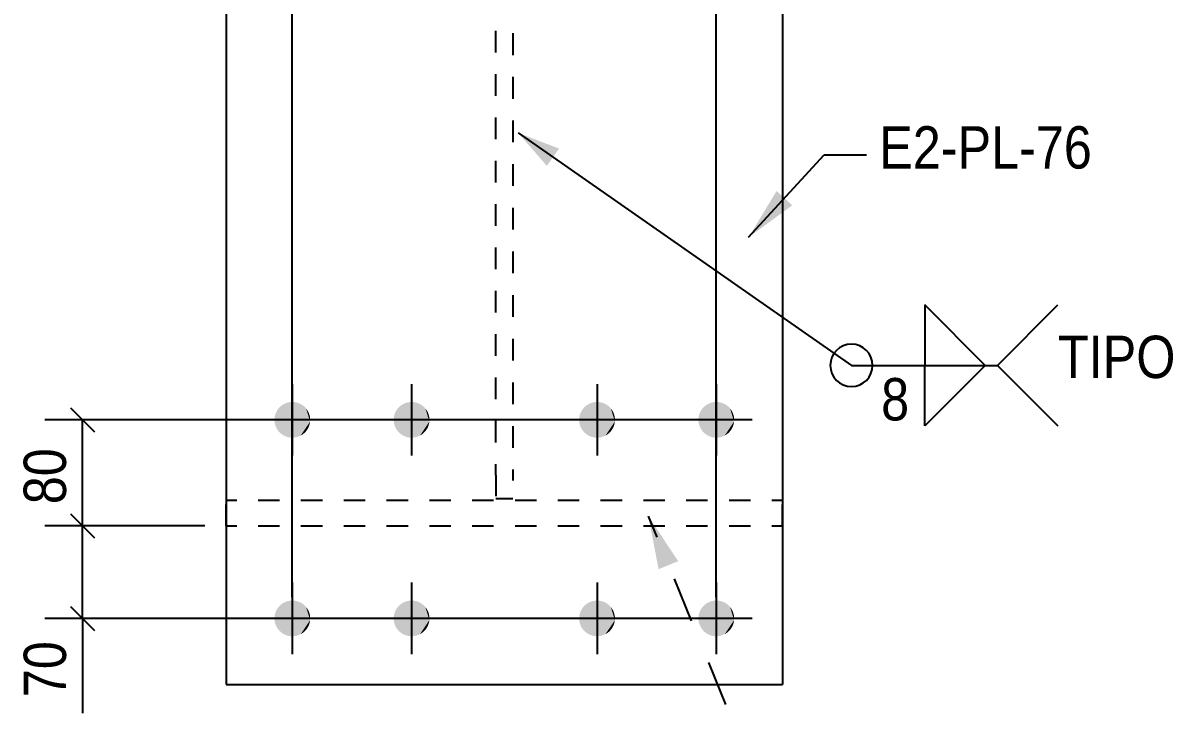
# Model space of a CAD drawing. Header units: millimetres. Extents: x 67 to 383, y 106 to 148.
# Drawn here: x 260.87 to 269.59, y 115.84 to 121.08 of the extents above; entities that cross this region are included whole.
import ezdxf

# ---------------------------------------------------------------- set-up
doc = ezdxf.new("R2010")
doc.units = ezdxf.units.MM
doc.linetypes.add('XKITLINE00', pattern=[0])
doc.styles.add('ARIAL', font='ARIAL.TTF')

msp = doc.modelspace()

# ---------------------------------------------------------------- linework, layer by layer
at = {"linetype": 'XKITLINE00'}
for p, q in [((262.9112, 116.7205), (262.9112, 126.3072)), ((266.1288, 116.7205), (266.1288, 126.3072)), ((264.4562, 120.8587), (264.4562, 121.0233)), ((264.584, 121.0042), (264.584, 120.8385)), ((264.4562, 120.5294), (264.4562, 120.694)), ((264.584, 120.6727), (264.584, 120.507)), ((264.4562, 120.2001), (264.4562, 120.3647)), ((264.584, 120.3412), (264.584, 120.1755)), ((264.4562, 119.8708), (264.4562, 120.0354)), ((264.584, 120.0097), (264.584, 119.844)), ((266.3742, 119.4544), (266.9466, 120.0807)), ((266.9466, 120.0807), (267.2684, 120.0807)), ((264.4562, 119.5415), (264.4562, 119.7061)), ((264.584, 119.6782), (264.584, 119.5125)), ((264.4562, 119.2121), (264.4562, 119.3768)), ((264.584, 119.3468), (264.584, 119.181)), ((264.4562, 118.8828), (264.4562, 119.0475)), ((264.584, 119.0153), (264.584, 118.8495)), ((264.4562, 118.5535), (264.4562, 118.7182)), ((264.584, 118.6838), (264.584, 118.518)), ((264.4562, 118.2242), (264.4562, 118.3889)), ((264.584, 118.3523), (264.584, 118.1865)), ((261.2274, 118.1589), (261.4095, 117.9769)), ((265.968, 118.0679), (261.0329, 118.0679)), ((261.3185, 117.2634), (261.3185, 118.0679)), ((264.4562, 117.8949), (264.4562, 118.0596)), ((264.584, 118.0208), (264.584, 117.855)), ((264.4562, 117.6479), (264.4562, 117.7303)), ((264.584, 117.6893), (264.584, 117.6064)), ((264.4562, 117.6479), (264.4562, 117.487)), ((262.4896, 117.455), (262.4084, 117.455)), ((262.4084, 117.2634), (262.4084, 117.4243)), ((262.8145, 117.455), (262.6521, 117.455)), ((263.1393, 117.455), (262.9769, 117.455)), ((263.4642, 117.455), (263.3018, 117.455)), ((263.7891, 117.455), (263.6266, 117.455)), ((264.1139, 117.455), (263.9515, 117.455)), ((264.4388, 117.455), (264.2764, 117.455)), ((264.4562, 117.471), (264.584, 117.471)), ((264.7637, 117.455), (264.6012, 117.455)), ((265.0885, 117.455), (264.9261, 117.455)), ((265.4134, 117.455), (265.2509, 117.455)), ((265.7382, 117.455), (265.5758, 117.455)), ((266.0631, 117.455), (265.9007, 117.455)), ((266.388, 117.455), (266.2255, 117.455)), ((266.6316, 117.455), (266.5504, 117.455)), ((266.6316, 117.2634), (266.6316, 117.4243)), ((261.2274, 117.3545), (261.4095, 117.1724)), ((261.2274, 117.3545), (261.4095, 117.1724)), ((265.613, 117.336), (265.6781, 117.1771)), ((262.2475, 117.2634), (261.0329, 117.2634)), ((262.2475, 117.2634), (261.0329, 117.2634)), ((261.3185, 116.5596), (261.3185, 117.2634)), ((262.4084, 117.2634), (262.4896, 117.2634)), ((262.652, 117.2634), (262.8145, 117.2634)), ((262.9769, 117.2634), (263.1393, 117.2634)), ((263.3018, 117.2634), (263.4642, 117.2634)), ((263.6266, 117.2634), (263.7891, 117.2634)), ((263.9515, 117.2634), (264.1139, 117.2634)), ((264.2764, 117.2634), (264.4388, 117.2634)), ((264.6012, 117.2634), (264.7636, 117.2634)), ((264.9261, 117.2634), (265.0885, 117.2634)), ((265.2509, 117.2634), (265.4134, 117.2634)), ((265.5758, 117.2634), (265.7382, 117.2634)), ((265.9007, 117.2634), (266.0631, 117.2634)), ((266.2255, 117.2634), (266.388, 117.2634)), ((266.5504, 117.2634), (266.6316, 117.2634)), ((265.8084, 116.8592), (265.9387, 116.5413)), ((261.2274, 116.6506), (261.4095, 116.4686)), ((265.968, 116.5596), (261.0329, 116.5596)), ((261.3185, 116.5596), (261.3185, 115.8409)), ((261.3185, 116.5596), (261.3185, 115.8409)), ((266.069, 116.2234), (266.1993, 115.9055))]:
    msp.add_line(p, q, dxfattribs=at)
at = {"color": 2, "linetype": 'XKITLINE00'}
for p, q in [((262.4084, 125.3076), (262.4084, 116.0568)), ((266.6316, 125.3076), (266.6316, 116.0568)), ((262.4084, 116.0568), (266.6316, 116.0568))]:
    msp.add_line(p, q, dxfattribs=at)
at = {"color": 1, "linetype": 'XKITLINE00'}
for p, q in [((264.6254, 120.2465), (267.1546, 118.4815)), ((268.1701, 118.4815), (267.7104, 118.9412)), ((267.7104, 118.9412), (267.7104, 118.4815)), ((268.262, 118.4815), (268.7217, 118.9412)), ((267.1546, 118.4815), (268.262, 118.4815)), ((267.7104, 118.4815), (268.1701, 118.4815)), ((267.7104, 118.4815), (268.1701, 118.4815)), ((268.1701, 118.4815), (267.7104, 118.0219)), ((267.7104, 118.0219), (267.7104, 118.4815)), ((268.262, 118.4815), (268.7217, 118.0219))]:
    msp.add_line(p, q, dxfattribs=at)
at = {"color": 3, "linetype": 'XKITLINE00'}
for p, q in [((262.9112, 118.3394), (262.9112, 117.7964)), ((263.8161, 118.3394), (263.8161, 117.7964)), ((265.2239, 118.3394), (265.2239, 117.7964)), ((266.1288, 118.3394), (266.1288, 117.7964)), ((263.1827, 118.0679), (262.6397, 118.0679)), ((264.0876, 118.0679), (263.5447, 118.0679)), ((265.4954, 118.0679), (264.9524, 118.0679)), ((266.4003, 118.0679), (265.8574, 118.0679)), ((262.9112, 116.8311), (262.9112, 116.2881)), ((263.8161, 116.8311), (263.8161, 116.2881)), ((265.2239, 116.8311), (265.2239, 116.2881)), ((266.1288, 116.8311), (266.1288, 116.2881)), ((263.1827, 116.5596), (262.6397, 116.5596)), ((264.0876, 116.5596), (263.5447, 116.5596)), ((265.4954, 116.5596), (264.9524, 116.5596)), ((266.4003, 116.5596), (265.8574, 116.5596))]:
    msp.add_line(p, q, dxfattribs=at)
at = {"color": 1, "linetype": 'XKITLINE00'}
for start, end in [(90, 270), (270, 90)]:
    msp.add_arc((267.1546, 118.4815), 0.1609, start, end, dxfattribs=at)
for p in [(261.3185, 118.0679), (261.3185, 117.2634), (261.3185, 117.2634), (261.3185, 116.5596)]:
    msp.add_point(p)
at = {"color": 1, "linetype": 'Continuous'}
msp.add_solid([(264.6254, 120.2465), (264.9353, 120.1284), (264.6254, 120.2465), (264.8433, 119.9964)], dxfattribs=at)
at = {"linetype": 'Continuous'}
for points in [[(266.3742, 119.4544), (266.5862, 119.8055), (266.3742, 119.4544), (266.7049, 119.697)], [(265.613, 117.336), (265.8399, 116.9944), (265.613, 117.336), (265.6911, 116.9334)]]:
    msp.add_solid(points, dxfattribs=at)
at = {"color": 3, "linetype": 'Continuous'}
for points in [[(263.0463, 118.0546), (262.8251, 118.1728), (262.8152, 118.1639)], [(263.0463, 118.0546), (262.8358, 118.1807), (262.8251, 118.1728)], [(263.0463, 118.0546), (262.8472, 118.1876), (262.8358, 118.1807)], [(263.0463, 118.0546), (262.8592, 118.1933), (262.8472, 118.1876)], [(263.0463, 118.0546), (262.8718, 118.1978), (262.8592, 118.1933)], [(263.0463, 118.0546), (262.8847, 118.201), (262.8718, 118.1978)], [(263.0463, 118.0546), (262.8979, 118.203), (262.8847, 118.201)], [(263.0463, 118.0546), (262.9112, 118.2036), (262.8979, 118.203)], [(263.0463, 118.0546), (262.9245, 118.203), (262.9112, 118.2036)], [(263.0463, 118.0546), (262.9377, 118.201), (262.9245, 118.203)], [(263.0463, 118.0546), (262.9506, 118.1978), (262.9377, 118.201)], [(263.0463, 118.0546), (262.9631, 118.1933), (262.9506, 118.1978)], [(263.0463, 118.0546), (262.9752, 118.1876), (262.9631, 118.1933)], [(263.0463, 118.0546), (262.9866, 118.1807), (262.9752, 118.1876)], [(263.0463, 118.0546), (262.9973, 118.1728), (262.9866, 118.1807)], [(263.0463, 118.0546), (263.0072, 118.1639), (262.9973, 118.1728)], [(263.9512, 118.0546), (263.73, 118.1728), (263.7202, 118.1639)], [(263.9512, 118.0546), (263.7407, 118.1807), (263.73, 118.1728)], [(263.9512, 118.0546), (263.7522, 118.1876), (263.7407, 118.1807)], [(263.9512, 118.0546), (263.7642, 118.1933), (263.7522, 118.1876)], [(263.9512, 118.0546), (263.7767, 118.1978), (263.7642, 118.1933)], [(263.9512, 118.0546), (263.7897, 118.201), (263.7767, 118.1978)], [(263.9512, 118.0546), (263.8028, 118.203), (263.7897, 118.201)], [(263.9512, 118.0546), (263.8161, 118.2036), (263.8028, 118.203)], [(263.9512, 118.0546), (263.8294, 118.203), (263.8161, 118.2036)], [(263.9512, 118.0546), (263.8426, 118.201), (263.8294, 118.203)], [(263.9512, 118.0546), (263.8555, 118.1978), (263.8426, 118.201)], [(263.9512, 118.0546), (263.8681, 118.1933), (263.8555, 118.1978)], [(263.9512, 118.0546), (263.8801, 118.1876), (263.8681, 118.1933)], [(263.9512, 118.0546), (263.8916, 118.1807), (263.8801, 118.1876)], [(263.9512, 118.0546), (263.9023, 118.1728), (263.8916, 118.1807)], [(263.9512, 118.0546), (263.9121, 118.1639), (263.9023, 118.1728)], [(265.359, 118.0546), (265.1378, 118.1728), (265.1279, 118.1639)], [(265.359, 118.0546), (265.1485, 118.1807), (265.1378, 118.1728)], [(265.359, 118.0546), (265.1599, 118.1876), (265.1485, 118.1807)], [(265.359, 118.0546), (265.1719, 118.1933), (265.1599, 118.1876)], [(265.359, 118.0546), (265.1845, 118.1978), (265.1719, 118.1933)], [(265.359, 118.0546), (265.1974, 118.201), (265.1845, 118.1978)], [(265.359, 118.0546), (265.2106, 118.203), (265.1974, 118.201)], [(265.359, 118.0546), (265.2239, 118.2036), (265.2106, 118.203)], [(265.359, 118.0546), (265.2372, 118.203), (265.2239, 118.2036)], [(265.359, 118.0546), (265.2504, 118.201), (265.2372, 118.203)], [(265.359, 118.0546), (265.2633, 118.1978), (265.2504, 118.201)], [(265.359, 118.0546), (265.2758, 118.1933), (265.2633, 118.1978)], [(265.359, 118.0546), (265.2879, 118.1876), (265.2758, 118.1933)], [(265.359, 118.0546), (265.2993, 118.1807), (265.2879, 118.1876)], [(265.359, 118.0546), (265.31, 118.1728), (265.2993, 118.1807)], [(265.359, 118.0546), (265.3199, 118.1639), (265.31, 118.1728)], [(266.2639, 118.0546), (266.0427, 118.1728), (266.0329, 118.1639)], [(266.2639, 118.0546), (266.0534, 118.1807), (266.0427, 118.1728)], [(266.2639, 118.0546), (266.0649, 118.1876), (266.0534, 118.1807)], [(266.2639, 118.0546), (266.0769, 118.1933), (266.0649, 118.1876)], [(266.2639, 118.0546), (266.0894, 118.1978), (266.0769, 118.1933)], [(266.2639, 118.0546), (266.1024, 118.201), (266.0894, 118.1978)], [(266.2639, 118.0546), (266.1155, 118.203), (266.1024, 118.201)], [(266.2639, 118.0546), (266.1288, 118.2036), (266.1155, 118.203)], [(266.2639, 118.0546), (266.1422, 118.203), (266.1288, 118.2036)], [(266.2639, 118.0546), (266.1553, 118.201), (266.1422, 118.203)], [(266.2639, 118.0546), (266.1682, 118.1978), (266.1553, 118.201)], [(266.2639, 118.0546), (266.1808, 118.1933), (266.1682, 118.1978)], [(266.2639, 118.0546), (266.1928, 118.1876), (266.1808, 118.1933)], [(266.2639, 118.0546), (266.2043, 118.1807), (266.1928, 118.1876)], [(266.2639, 118.0546), (266.215, 118.1728), (266.2043, 118.1807)], [(266.2639, 118.0546), (266.2248, 118.1639), (266.215, 118.1728)], [(263.0463, 118.0546), (262.778, 118.0943), (262.7761, 118.0812)], [(263.0463, 118.0546), (262.7813, 118.1073), (262.778, 118.0943)], [(263.0463, 118.0546), (262.7858, 118.1198), (262.7813, 118.1073)], [(263.0463, 118.0546), (262.7915, 118.1319), (262.7858, 118.1198)], [(263.0463, 118.0546), (262.7983, 118.1433), (262.7915, 118.1319)], [(263.0463, 118.0546), (262.8062, 118.154), (262.7983, 118.1433)], [(263.0463, 118.0546), (262.8152, 118.1639), (262.8062, 118.154)], [(263.0463, 118.0546), (263.0161, 118.154), (263.0072, 118.1639)], [(263.0463, 118.0546), (263.024, 118.1433), (263.0161, 118.154)], [(263.0463, 118.0546), (263.0309, 118.1319), (263.024, 118.1433)], [(263.0463, 118.0546), (263.0366, 118.1198), (263.0309, 118.1319)], [(263.0463, 118.0546), (263.0411, 118.1073), (263.0366, 118.1198)], [(263.0463, 118.0546), (263.0443, 118.0943), (263.0411, 118.1073)], [(263.0463, 118.0546), (263.0463, 118.0812), (263.0443, 118.0943)], [(263.9512, 118.0546), (263.683, 118.0943), (263.681, 118.0812)], [(263.9512, 118.0546), (263.6862, 118.1073), (263.683, 118.0943)], [(263.9512, 118.0546), (263.6907, 118.1198), (263.6862, 118.1073)], [(263.9512, 118.0546), (263.6964, 118.1319), (263.6907, 118.1198)], [(263.9512, 118.0546), (263.7033, 118.1433), (263.6964, 118.1319)], [(263.9512, 118.0546), (263.7112, 118.154), (263.7033, 118.1433)], [(263.9512, 118.0546), (263.7202, 118.1639), (263.7112, 118.154)], [(263.9512, 118.0546), (263.9211, 118.154), (263.9121, 118.1639)], [(263.9512, 118.0546), (263.929, 118.1433), (263.9211, 118.154)], [(263.9512, 118.0546), (263.9359, 118.1319), (263.929, 118.1433)], [(263.9512, 118.0546), (263.9416, 118.1198), (263.9359, 118.1319)], [(263.9512, 118.0546), (263.946, 118.1073), (263.9416, 118.1198)], [(263.9512, 118.0546), (263.9493, 118.0943), (263.946, 118.1073)], [(263.9512, 118.0546), (263.9512, 118.0812), (263.9493, 118.0943)], [(265.359, 118.0546), (265.0907, 118.0943), (265.0888, 118.0812)], [(265.359, 118.0546), (265.094, 118.1073), (265.0907, 118.0943)], [(265.359, 118.0546), (265.0985, 118.1198), (265.094, 118.1073)], [(265.359, 118.0546), (265.1042, 118.1319), (265.0985, 118.1198)], [(265.359, 118.0546), (265.111, 118.1433), (265.1042, 118.1319)], [(265.359, 118.0546), (265.1189, 118.154), (265.111, 118.1433)], [(265.359, 118.0546), (265.1279, 118.1639), (265.1189, 118.154)], [(265.359, 118.0546), (265.3288, 118.154), (265.3199, 118.1639)], [(265.359, 118.0546), (265.3367, 118.1433), (265.3288, 118.154)], [(265.359, 118.0546), (265.3436, 118.1319), (265.3367, 118.1433)], [(265.359, 118.0546), (265.3493, 118.1198), (265.3436, 118.1319)], [(265.359, 118.0546), (265.3538, 118.1073), (265.3493, 118.1198)], [(265.359, 118.0546), (265.357, 118.0943), (265.3538, 118.1073)], [(265.359, 118.0546), (265.359, 118.0812), (265.357, 118.0943)], [(266.2639, 118.0546), (265.9957, 118.0943), (265.9938, 118.0812)], [(266.2639, 118.0546), (265.9989, 118.1073), (265.9957, 118.0943)], [(266.2639, 118.0546), (266.0034, 118.1198), (265.9989, 118.1073)], [(266.2639, 118.0546), (266.0091, 118.1319), (266.0034, 118.1198)], [(266.2639, 118.0546), (266.016, 118.1433), (266.0091, 118.1319)], [(266.2639, 118.0546), (266.0239, 118.154), (266.016, 118.1433)], [(266.2639, 118.0546), (266.0329, 118.1639), (266.0239, 118.154)], [(266.2639, 118.0546), (266.2338, 118.154), (266.2248, 118.1639)], [(266.2639, 118.0546), (266.2417, 118.1433), (266.2338, 118.154)], [(266.2639, 118.0546), (266.2486, 118.1319), (266.2417, 118.1433)], [(266.2639, 118.0546), (266.2543, 118.1198), (266.2486, 118.1319)], [(266.2639, 118.0546), (266.2587, 118.1073), (266.2543, 118.1198)], [(266.2639, 118.0546), (266.262, 118.0943), (266.2587, 118.1073)], [(266.2639, 118.0546), (266.2639, 118.0812), (266.262, 118.0943)], [(263.0463, 118.0546), (262.7761, 118.0812), (262.7754, 118.0679)], [(263.0463, 118.0546), (262.7754, 118.0679), (262.7761, 118.0546)], [(263.0463, 118.0546), (262.7761, 118.0546), (262.778, 118.0414)], [(263.0463, 118.0546), (262.778, 118.0414), (262.7813, 118.0285)], [(263.0463, 118.0546), (262.7813, 118.0285), (262.7858, 118.0159)], [(263.0463, 118.0546), (262.7858, 118.0159), (262.7915, 118.0039)], [(263.0463, 118.0546), (262.7915, 118.0039), (262.7983, 117.9924)], [(263.0463, 118.0546), (262.7983, 117.9924), (262.8062, 117.9817)], [(263.0463, 118.0546), (262.8062, 117.9817), (262.8152, 117.9719)], [(263.0463, 118.0546), (262.8152, 117.9719), (262.8251, 117.9629)], [(263.0463, 118.0546), (262.8251, 117.9629), (262.8358, 117.955)], [(263.0463, 118.0546), (262.8358, 117.955), (262.8472, 117.9481)], [(263.0463, 118.0546), (262.8472, 117.9481), (262.8592, 117.9425)], [(263.0463, 118.0546), (262.8592, 117.9425), (262.8718, 117.938)], [(263.0463, 118.0546), (262.8718, 117.938), (262.8847, 117.9347)], [(263.0463, 118.0546), (262.8847, 117.9347), (262.8979, 117.9328)], [(263.0463, 118.0546), (262.8979, 117.9328), (262.9112, 117.9321)], [(263.0463, 118.0546), (262.9112, 117.9321), (262.9245, 117.9328)], [(263.0463, 118.0546), (262.9245, 117.9328), (262.9377, 117.9347)], [(263.0463, 118.0546), (262.9377, 117.9347), (262.9506, 117.938)], [(263.0463, 118.0546), (262.9506, 117.938), (262.9631, 117.9425)], [(263.0463, 118.0546), (262.9631, 117.9425), (262.9752, 117.9481)], [(263.0463, 118.0546), (262.9752, 117.9481), (262.9866, 117.955)], [(263.0463, 118.0546), (262.9866, 117.955), (262.9973, 117.9629)], [(263.0463, 118.0546), (262.9973, 117.9629), (263.0072, 117.9719)], [(263.0463, 118.0546), (263.0072, 117.9719), (263.0161, 117.9817)], [(263.0463, 118.0546), (263.0161, 117.9817), (263.024, 117.9924)], [(263.0463, 118.0546), (263.024, 117.9924), (263.0309, 118.0039)], [(263.0463, 118.0546), (263.0309, 118.0039), (263.0366, 118.0159)], [(263.0463, 118.0546), (263.0366, 118.0159), (263.0411, 118.0285)], [(263.0463, 118.0546), (263.0411, 118.0285), (263.0443, 118.0414)], [(263.0463, 118.0546), (263.0469, 118.0679), (263.0463, 118.0812)], [(263.9512, 118.0546), (263.681, 118.0812), (263.6804, 118.0679)], [(263.9512, 118.0546), (263.6804, 118.0679), (263.681, 118.0546)], [(263.9512, 118.0546), (263.681, 118.0546), (263.683, 118.0414)], [(263.9512, 118.0546), (263.683, 118.0414), (263.6862, 118.0285)], [(263.9512, 118.0546), (263.6862, 118.0285), (263.6907, 118.0159)], [(263.9512, 118.0546), (263.6907, 118.0159), (263.6964, 118.0039)], [(263.9512, 118.0546), (263.6964, 118.0039), (263.7033, 117.9924)], [(263.9512, 118.0546), (263.7033, 117.9924), (263.7112, 117.9817)], [(263.9512, 118.0546), (263.7112, 117.9817), (263.7202, 117.9719)], [(263.9512, 118.0546), (263.7202, 117.9719), (263.73, 117.9629)], [(263.9512, 118.0546), (263.73, 117.9629), (263.7407, 117.955)], [(263.9512, 118.0546), (263.7407, 117.955), (263.7522, 117.9481)], [(263.9512, 118.0546), (263.7522, 117.9481), (263.7642, 117.9425)], [(263.9512, 118.0546), (263.7642, 117.9425), (263.7767, 117.938)], [(263.9512, 118.0546), (263.7767, 117.938), (263.7897, 117.9347)], [(263.9512, 118.0546), (263.7897, 117.9347), (263.8028, 117.9328)], [(263.9512, 118.0546), (263.8028, 117.9328), (263.8161, 117.9321)], [(263.9512, 118.0546), (263.8161, 117.9321), (263.8294, 117.9328)], [(263.9512, 118.0546), (263.8294, 117.9328), (263.8426, 117.9347)], [(263.9512, 118.0546), (263.8426, 117.9347), (263.8555, 117.938)], [(263.9512, 118.0546), (263.8555, 117.938), (263.8681, 117.9425)], [(263.9512, 118.0546), (263.8681, 117.9425), (263.8801, 117.9481)], [(263.9512, 118.0546), (263.8801, 117.9481), (263.8916, 117.955)], [(263.9512, 118.0546), (263.8916, 117.955), (263.9023, 117.9629)], [(263.9512, 118.0546), (263.9023, 117.9629), (263.9121, 117.9719)], [(263.9512, 118.0546), (263.9121, 117.9719), (263.9211, 117.9817)], [(263.9512, 118.0546), (263.9211, 117.9817), (263.929, 117.9924)], [(263.9512, 118.0546), (263.929, 117.9924), (263.9359, 118.0039)], [(263.9512, 118.0546), (263.9359, 118.0039), (263.9416, 118.0159)], [(263.9512, 118.0546), (263.9416, 118.0159), (263.946, 118.0285)], [(263.9512, 118.0546), (263.946, 118.0285), (263.9493, 118.0414)], [(263.9512, 118.0546), (263.9519, 118.0679), (263.9512, 118.0812)], [(265.359, 118.0546), (265.0888, 118.0812), (265.0881, 118.0679)], [(265.359, 118.0546), (265.0881, 118.0679), (265.0888, 118.0546)], [(265.359, 118.0546), (265.0888, 118.0546), (265.0907, 118.0414)], [(265.359, 118.0546), (265.0907, 118.0414), (265.094, 118.0285)], [(265.359, 118.0546), (265.094, 118.0285), (265.0985, 118.0159)], [(265.359, 118.0546), (265.0985, 118.0159), (265.1042, 118.0039)], [(265.359, 118.0546), (265.1042, 118.0039), (265.111, 117.9924)], [(265.359, 118.0546), (265.111, 117.9924), (265.1189, 117.9817)], [(265.359, 118.0546), (265.1189, 117.9817), (265.1279, 117.9719)], [(265.359, 118.0546), (265.1279, 117.9719), (265.1378, 117.9629)], [(265.359, 118.0546), (265.1378, 117.9629), (265.1485, 117.955)], [(265.359, 118.0546), (265.1485, 117.955), (265.1599, 117.9481)], [(265.359, 118.0546), (265.1599, 117.9481), (265.1719, 117.9425)], [(265.359, 118.0546), (265.1719, 117.9425), (265.1845, 117.938)], [(265.359, 118.0546), (265.1845, 117.938), (265.1974, 117.9347)], [(265.359, 118.0546), (265.1974, 117.9347), (265.2106, 117.9328)], [(265.359, 118.0546), (265.2106, 117.9328), (265.2239, 117.9321)], [(265.359, 118.0546), (265.2239, 117.9321), (265.2372, 117.9328)], [(265.359, 118.0546), (265.2372, 117.9328), (265.2504, 117.9347)], [(265.359, 118.0546), (265.2504, 117.9347), (265.2633, 117.938)], [(265.359, 118.0546), (265.2633, 117.938), (265.2758, 117.9425)], [(265.359, 118.0546), (265.2758, 117.9425), (265.2879, 117.9481)], [(265.359, 118.0546), (265.2879, 117.9481), (265.2993, 117.955)], [(265.359, 118.0546), (265.2993, 117.955), (265.31, 117.9629)], [(265.359, 118.0546), (265.31, 117.9629), (265.3199, 117.9719)], [(265.359, 118.0546), (265.3199, 117.9719), (265.3288, 117.9817)], [(265.359, 118.0546), (265.3288, 117.9817), (265.3367, 117.9924)], [(265.359, 118.0546), (265.3367, 117.9924), (265.3436, 118.0039)], [(265.359, 118.0546), (265.3436, 118.0039), (265.3493, 118.0159)], [(265.359, 118.0546), (265.3493, 118.0159), (265.3538, 118.0285)], [(265.359, 118.0546), (265.3538, 118.0285), (265.357, 118.0414)], [(265.359, 118.0546), (265.3596, 118.0679), (265.359, 118.0812)], [(266.2639, 118.0546), (265.9938, 118.0812), (265.9931, 118.0679)], [(266.2639, 118.0546), (265.9931, 118.0679), (265.9938, 118.0546)], [(266.2639, 118.0546), (265.9938, 118.0546), (265.9957, 118.0414)], [(266.2639, 118.0546), (265.9957, 118.0414), (265.9989, 118.0285)], [(266.2639, 118.0546), (265.9989, 118.0285), (266.0034, 118.0159)], [(266.2639, 118.0546), (266.0034, 118.0159), (266.0091, 118.0039)], [(266.2639, 118.0546), (266.0091, 118.0039), (266.016, 117.9924)], [(266.2639, 118.0546), (266.016, 117.9924), (266.0239, 117.9817)], [(266.2639, 118.0546), (266.0239, 117.9817), (266.0329, 117.9719)], [(266.2639, 118.0546), (266.0329, 117.9719), (266.0427, 117.9629)], [(266.2639, 118.0546), (266.0427, 117.9629), (266.0534, 117.955)], [(266.2639, 118.0546), (266.0534, 117.955), (266.0649, 117.9481)], [(266.2639, 118.0546), (266.0649, 117.9481), (266.0769, 117.9425)], [(266.2639, 118.0546), (266.0769, 117.9425), (266.0894, 117.938)], [(266.2639, 118.0546), (266.0894, 117.938), (266.1024, 117.9347)], [(266.2639, 118.0546), (266.1024, 117.9347), (266.1155, 117.9328)], [(266.2639, 118.0546), (266.1155, 117.9328), (266.1288, 117.9321)], [(266.2639, 118.0546), (266.1288, 117.9321), (266.1422, 117.9328)], [(266.2639, 118.0546), (266.1422, 117.9328), (266.1553, 117.9347)], [(266.2639, 118.0546), (266.1553, 117.9347), (266.1682, 117.938)], [(266.2639, 118.0546), (266.1682, 117.938), (266.1808, 117.9425)], [(266.2639, 118.0546), (266.1808, 117.9425), (266.1928, 117.9481)], [(266.2639, 118.0546), (266.1928, 117.9481), (266.2043, 117.955)], [(266.2639, 118.0546), (266.2043, 117.955), (266.215, 117.9629)], [(266.2639, 118.0546), (266.215, 117.9629), (266.2248, 117.9719)], [(266.2639, 118.0546), (266.2248, 117.9719), (266.2338, 117.9817)], [(266.2639, 118.0546), (266.2338, 117.9817), (266.2417, 117.9924)], [(266.2639, 118.0546), (266.2417, 117.9924), (266.2486, 118.0039)], [(266.2639, 118.0546), (266.2486, 118.0039), (266.2543, 118.0159)], [(266.2639, 118.0546), (266.2543, 118.0159), (266.2587, 118.0285)], [(266.2639, 118.0546), (266.2587, 118.0285), (266.262, 118.0414)], [(266.2639, 118.0546), (266.2646, 118.0679), (266.2639, 118.0812)], [(263.0463, 116.5463), (262.8718, 116.6895), (262.8592, 116.685)], [(263.0463, 116.5463), (262.8847, 116.6927), (262.8718, 116.6895)], [(263.0463, 116.5463), (262.8979, 116.6947), (262.8847, 116.6927)], [(263.0463, 116.5463), (262.9112, 116.6953), (262.8979, 116.6947)], [(263.0463, 116.5463), (262.9245, 116.6947), (262.9112, 116.6953)], [(263.0463, 116.5463), (262.9377, 116.6927), (262.9245, 116.6947)], [(263.0463, 116.5463), (262.9506, 116.6895), (262.9377, 116.6927)], [(263.0463, 116.5463), (262.9631, 116.685), (262.9506, 116.6895)], [(263.9512, 116.5463), (263.7767, 116.6895), (263.7642, 116.685)], [(263.9512, 116.5463), (263.7897, 116.6927), (263.7767, 116.6895)], [(263.9512, 116.5463), (263.8028, 116.6947), (263.7897, 116.6927)], [(263.9512, 116.5463), (263.8161, 116.6953), (263.8028, 116.6947)], [(263.9512, 116.5463), (263.8294, 116.6947), (263.8161, 116.6953)], [(263.9512, 116.5463), (263.8426, 116.6927), (263.8294, 116.6947)], [(263.9512, 116.5463), (263.8555, 116.6895), (263.8426, 116.6927)], [(263.9512, 116.5463), (263.8681, 116.685), (263.8555, 116.6895)], [(265.359, 116.5463), (265.1845, 116.6895), (265.1719, 116.685)], [(265.359, 116.5463), (265.1974, 116.6927), (265.1845, 116.6895)], [(265.359, 116.5463), (265.2106, 116.6947), (265.1974, 116.6927)], [(265.359, 116.5463), (265.2239, 116.6953), (265.2106, 116.6947)], [(265.359, 116.5463), (265.2372, 116.6947), (265.2239, 116.6953)], [(265.359, 116.5463), (265.2504, 116.6927), (265.2372, 116.6947)], [(265.359, 116.5463), (265.2633, 116.6895), (265.2504, 116.6927)], [(265.359, 116.5463), (265.2758, 116.685), (265.2633, 116.6895)], [(266.2639, 116.5463), (266.0894, 116.6895), (266.0769, 116.685)], [(266.2639, 116.5463), (266.1024, 116.6927), (266.0894, 116.6895)], [(266.2639, 116.5463), (266.1155, 116.6947), (266.1024, 116.6927)], [(266.2639, 116.5463), (266.1288, 116.6953), (266.1155, 116.6947)], [(266.2639, 116.5463), (266.1422, 116.6947), (266.1288, 116.6953)], [(266.2639, 116.5463), (266.1553, 116.6927), (266.1422, 116.6947)], [(266.2639, 116.5463), (266.1682, 116.6895), (266.1553, 116.6927)], [(266.2639, 116.5463), (266.1808, 116.685), (266.1682, 116.6895)], [(263.0463, 116.5463), (262.7858, 116.6115), (262.7813, 116.599)], [(263.0463, 116.5463), (262.7915, 116.6236), (262.7858, 116.6115)], [(263.0463, 116.5463), (262.7983, 116.635), (262.7915, 116.6236)], [(263.0463, 116.5463), (262.8062, 116.6457), (262.7983, 116.635)], [(263.0463, 116.5463), (262.8152, 116.6556), (262.8062, 116.6457)], [(263.0463, 116.5463), (262.8251, 116.6645), (262.8152, 116.6556)], [(263.0463, 116.5463), (262.8358, 116.6724), (262.8251, 116.6645)], [(263.0463, 116.5463), (262.8472, 116.6793), (262.8358, 116.6724)], [(263.0463, 116.5463), (262.8592, 116.685), (262.8472, 116.6793)], [(263.0463, 116.5463), (262.9752, 116.6793), (262.9631, 116.685)], [(263.0463, 116.5463), (262.9866, 116.6724), (262.9752, 116.6793)], [(263.0463, 116.5463), (262.9973, 116.6645), (262.9866, 116.6724)], [(263.0463, 116.5463), (263.0072, 116.6556), (262.9973, 116.6645)], [(263.0463, 116.5463), (263.0161, 116.6457), (263.0072, 116.6556)], [(263.0463, 116.5463), (263.024, 116.635), (263.0161, 116.6457)], [(263.0463, 116.5463), (263.0309, 116.6236), (263.024, 116.635)], [(263.0463, 116.5463), (263.0366, 116.6115), (263.0309, 116.6236)], [(263.0463, 116.5463), (263.0411, 116.599), (263.0366, 116.6115)], [(263.9512, 116.5463), (263.6907, 116.6115), (263.6862, 116.599)], [(263.9512, 116.5463), (263.6964, 116.6236), (263.6907, 116.6115)], [(263.9512, 116.5463), (263.7033, 116.635), (263.6964, 116.6236)], [(263.9512, 116.5463), (263.7112, 116.6457), (263.7033, 116.635)], [(263.9512, 116.5463), (263.7202, 116.6556), (263.7112, 116.6457)], [(263.9512, 116.5463), (263.73, 116.6645), (263.7202, 116.6556)], [(263.9512, 116.5463), (263.7407, 116.6724), (263.73, 116.6645)], [(263.9512, 116.5463), (263.7522, 116.6793), (263.7407, 116.6724)], [(263.9512, 116.5463), (263.7642, 116.685), (263.7522, 116.6793)], [(263.9512, 116.5463), (263.8801, 116.6793), (263.8681, 116.685)], [(263.9512, 116.5463), (263.8916, 116.6724), (263.8801, 116.6793)], [(263.9512, 116.5463), (263.9023, 116.6645), (263.8916, 116.6724)], [(263.9512, 116.5463), (263.9121, 116.6556), (263.9023, 116.6645)], [(263.9512, 116.5463), (263.9211, 116.6457), (263.9121, 116.6556)], [(263.9512, 116.5463), (263.929, 116.635), (263.9211, 116.6457)], [(263.9512, 116.5463), (263.9359, 116.6236), (263.929, 116.635)], [(263.9512, 116.5463), (263.9416, 116.6115), (263.9359, 116.6236)], [(263.9512, 116.5463), (263.946, 116.599), (263.9416, 116.6115)], [(265.359, 116.5463), (265.0985, 116.6115), (265.094, 116.599)], [(265.359, 116.5463), (265.1042, 116.6236), (265.0985, 116.6115)], [(265.359, 116.5463), (265.111, 116.635), (265.1042, 116.6236)], [(265.359, 116.5463), (265.1189, 116.6457), (265.111, 116.635)], [(265.359, 116.5463), (265.1279, 116.6556), (265.1189, 116.6457)], [(265.359, 116.5463), (265.1378, 116.6645), (265.1279, 116.6556)], [(265.359, 116.5463), (265.1485, 116.6724), (265.1378, 116.6645)], [(265.359, 116.5463), (265.1599, 116.6793), (265.1485, 116.6724)], [(265.359, 116.5463), (265.1719, 116.685), (265.1599, 116.6793)], [(265.359, 116.5463), (265.2879, 116.6793), (265.2758, 116.685)], [(265.359, 116.5463), (265.2993, 116.6724), (265.2879, 116.6793)], [(265.359, 116.5463), (265.31, 116.6645), (265.2993, 116.6724)], [(265.359, 116.5463), (265.3199, 116.6556), (265.31, 116.6645)], [(265.359, 116.5463), (265.3288, 116.6457), (265.3199, 116.6556)], [(265.359, 116.5463), (265.3367, 116.635), (265.3288, 116.6457)], [(265.359, 116.5463), (265.3436, 116.6236), (265.3367, 116.635)], [(265.359, 116.5463), (265.3493, 116.6115), (265.3436, 116.6236)], [(265.359, 116.5463), (265.3538, 116.599), (265.3493, 116.6115)], [(266.2639, 116.5463), (266.0034, 116.6115), (265.9989, 116.599)], [(266.2639, 116.5463), (266.0091, 116.6236), (266.0034, 116.6115)], [(266.2639, 116.5463), (266.016, 116.635), (266.0091, 116.6236)], [(266.2639, 116.5463), (266.0239, 116.6457), (266.016, 116.635)], [(266.2639, 116.5463), (266.0329, 116.6556), (266.0239, 116.6457)], [(266.2639, 116.5463), (266.0427, 116.6645), (266.0329, 116.6556)], [(266.2639, 116.5463), (266.0534, 116.6724), (266.0427, 116.6645)], [(266.2639, 116.5463), (266.0649, 116.6793), (266.0534, 116.6724)], [(266.2639, 116.5463), (266.0769, 116.685), (266.0649, 116.6793)], [(266.2639, 116.5463), (266.1928, 116.6793), (266.1808, 116.685)], [(266.2639, 116.5463), (266.2043, 116.6724), (266.1928, 116.6793)], [(266.2639, 116.5463), (266.215, 116.6645), (266.2043, 116.6724)], [(266.2639, 116.5463), (266.2248, 116.6556), (266.215, 116.6645)], [(266.2639, 116.5463), (266.2338, 116.6457), (266.2248, 116.6556)], [(266.2639, 116.5463), (266.2417, 116.635), (266.2338, 116.6457)], [(266.2639, 116.5463), (266.2486, 116.6236), (266.2417, 116.635)], [(266.2639, 116.5463), (266.2543, 116.6115), (266.2486, 116.6236)], [(266.2639, 116.5463), (266.2587, 116.599), (266.2543, 116.6115)], [(263.0463, 116.5463), (262.7761, 116.5729), (262.7754, 116.5596)], [(263.0463, 116.5463), (262.7754, 116.5596), (262.7761, 116.5463)], [(263.0463, 116.5463), (262.778, 116.5861), (262.7761, 116.5729)], [(263.0463, 116.5463), (262.7761, 116.5463), (262.778, 116.5331)], [(263.0463, 116.5463), (262.7813, 116.599), (262.778, 116.5861)], [(263.0463, 116.5463), (262.778, 116.5331), (262.7813, 116.5202)], [(263.0463, 116.5463), (262.7813, 116.5202), (262.7858, 116.5076)], [(263.0463, 116.5463), (262.7858, 116.5076), (262.7915, 116.4956)], [(263.0463, 116.5463), (262.7915, 116.4956), (262.7983, 116.4842)], [(263.0463, 116.5463), (262.7983, 116.4842), (262.8062, 116.4735)], [(263.0463, 116.5463), (262.8062, 116.4735), (262.8152, 116.4636)], [(263.0463, 116.5463), (262.8152, 116.4636), (262.8251, 116.4546)], [(263.0463, 116.5463), (262.8251, 116.4546), (262.8358, 116.4467)], [(263.0463, 116.5463), (262.8358, 116.4467), (262.8472, 116.4399)], [(263.0463, 116.5463), (262.8472, 116.4399), (262.8592, 116.4342)], [(263.0463, 116.5463), (262.8592, 116.4342), (262.8718, 116.4297)], [(263.0463, 116.5463), (262.8718, 116.4297), (262.8847, 116.4264)], [(263.0463, 116.5463), (262.8847, 116.4264), (262.8979, 116.4245)], [(263.0463, 116.5463), (262.8979, 116.4245), (262.9112, 116.4238)], [(263.0463, 116.5463), (262.9112, 116.4238), (262.9245, 116.4245)], [(263.0463, 116.5463), (262.9245, 116.4245), (262.9377, 116.4264)], [(263.0463, 116.5463), (262.9377, 116.4264), (262.9506, 116.4297)], [(263.0463, 116.5463), (262.9506, 116.4297), (262.9631, 116.4342)], [(263.0463, 116.5463), (262.9631, 116.4342), (262.9752, 116.4399)], [(263.0463, 116.5463), (262.9752, 116.4399), (262.9866, 116.4467)], [(263.0463, 116.5463), (262.9866, 116.4467), (262.9973, 116.4546)], [(263.0463, 116.5463), (262.9973, 116.4546), (263.0072, 116.4636)], [(263.0463, 116.5463), (263.0072, 116.4636), (263.0161, 116.4735)], [(263.0463, 116.5463), (263.0161, 116.4735), (263.024, 116.4842)], [(263.0463, 116.5463), (263.024, 116.4842), (263.0309, 116.4956)], [(263.0463, 116.5463), (263.0309, 116.4956), (263.0366, 116.5076)], [(263.0463, 116.5463), (263.0366, 116.5076), (263.0411, 116.5202)], [(263.0463, 116.5463), (263.0443, 116.5861), (263.0411, 116.599)], [(263.0463, 116.5463), (263.0411, 116.5202), (263.0443, 116.5331)], [(263.0463, 116.5463), (263.0463, 116.5729), (263.0443, 116.5861)], [(263.0463, 116.5463), (263.0469, 116.5596), (263.0463, 116.5729)], [(263.9512, 116.5463), (263.681, 116.5729), (263.6804, 116.5596)], [(263.9512, 116.5463), (263.6804, 116.5596), (263.681, 116.5463)], [(263.9512, 116.5463), (263.683, 116.5861), (263.681, 116.5729)], [(263.9512, 116.5463), (263.681, 116.5463), (263.683, 116.5331)], [(263.9512, 116.5463), (263.6862, 116.599), (263.683, 116.5861)], [(263.9512, 116.5463), (263.683, 116.5331), (263.6862, 116.5202)], [(263.9512, 116.5463), (263.6862, 116.5202), (263.6907, 116.5076)], [(263.9512, 116.5463), (263.6907, 116.5076), (263.6964, 116.4956)], [(263.9512, 116.5463), (263.6964, 116.4956), (263.7033, 116.4842)], [(263.9512, 116.5463), (263.7033, 116.4842), (263.7112, 116.4735)], [(263.9512, 116.5463), (263.7112, 116.4735), (263.7202, 116.4636)], [(263.9512, 116.5463), (263.7202, 116.4636), (263.73, 116.4546)], [(263.9512, 116.5463), (263.73, 116.4546), (263.7407, 116.4467)], [(263.9512, 116.5463), (263.7407, 116.4467), (263.7522, 116.4399)], [(263.9512, 116.5463), (263.7522, 116.4399), (263.7642, 116.4342)], [(263.9512, 116.5463), (263.7642, 116.4342), (263.7767, 116.4297)], [(263.9512, 116.5463), (263.7767, 116.4297), (263.7897, 116.4264)], [(263.9512, 116.5463), (263.7897, 116.4264), (263.8028, 116.4245)], [(263.9512, 116.5463), (263.8028, 116.4245), (263.8161, 116.4238)], [(263.9512, 116.5463), (263.8161, 116.4238), (263.8294, 116.4245)], [(263.9512, 116.5463), (263.8294, 116.4245), (263.8426, 116.4264)], [(263.9512, 116.5463), (263.8426, 116.4264), (263.8555, 116.4297)], [(263.9512, 116.5463), (263.8555, 116.4297), (263.8681, 116.4342)], [(263.9512, 116.5463), (263.8681, 116.4342), (263.8801, 116.4399)], [(263.9512, 116.5463), (263.8801, 116.4399), (263.8916, 116.4467)], [(263.9512, 116.5463), (263.8916, 116.4467), (263.9023, 116.4546)], [(263.9512, 116.5463), (263.9023, 116.4546), (263.9121, 116.4636)], [(263.9512, 116.5463), (263.9121, 116.4636), (263.9211, 116.4735)], [(263.9512, 116.5463), (263.9211, 116.4735), (263.929, 116.4842)], [(263.9512, 116.5463), (263.929, 116.4842), (263.9359, 116.4956)], [(263.9512, 116.5463), (263.9359, 116.4956), (263.9416, 116.5076)], [(263.9512, 116.5463), (263.9416, 116.5076), (263.946, 116.5202)], [(263.9512, 116.5463), (263.9493, 116.5861), (263.946, 116.599)], [(263.9512, 116.5463), (263.946, 116.5202), (263.9493, 116.5331)], [(263.9512, 116.5463), (263.9512, 116.5729), (263.9493, 116.5861)], [(263.9512, 116.5463), (263.9519, 116.5596), (263.9512, 116.5729)], [(265.359, 116.5463), (265.0888, 116.5729), (265.0881, 116.5596)], [(265.359, 116.5463), (265.0881, 116.5596), (265.0888, 116.5463)], [(265.359, 116.5463), (265.0907, 116.5861), (265.0888, 116.5729)], [(265.359, 116.5463), (265.0888, 116.5463), (265.0907, 116.5331)], [(265.359, 116.5463), (265.094, 116.599), (265.0907, 116.5861)], [(265.359, 116.5463), (265.0907, 116.5331), (265.094, 116.5202)], [(265.359, 116.5463), (265.094, 116.5202), (265.0985, 116.5076)], [(265.359, 116.5463), (265.0985, 116.5076), (265.1042, 116.4956)], [(265.359, 116.5463), (265.1042, 116.4956), (265.111, 116.4842)], [(265.359, 116.5463), (265.111, 116.4842), (265.1189, 116.4735)], [(265.359, 116.5463), (265.1189, 116.4735), (265.1279, 116.4636)], [(265.359, 116.5463), (265.1279, 116.4636), (265.1378, 116.4546)], [(265.359, 116.5463), (265.1378, 116.4546), (265.1485, 116.4467)], [(265.359, 116.5463), (265.1485, 116.4467), (265.1599, 116.4399)], [(265.359, 116.5463), (265.1599, 116.4399), (265.1719, 116.4342)], [(265.359, 116.5463), (265.1719, 116.4342), (265.1845, 116.4297)], [(265.359, 116.5463), (265.1845, 116.4297), (265.1974, 116.4264)], [(265.359, 116.5463), (265.1974, 116.4264), (265.2106, 116.4245)], [(265.359, 116.5463), (265.2106, 116.4245), (265.2239, 116.4238)], [(265.359, 116.5463), (265.2239, 116.4238), (265.2372, 116.4245)], [(265.359, 116.5463), (265.2372, 116.4245), (265.2504, 116.4264)], [(265.359, 116.5463), (265.2504, 116.4264), (265.2633, 116.4297)], [(265.359, 116.5463), (265.2633, 116.4297), (265.2758, 116.4342)], [(265.359, 116.5463), (265.2758, 116.4342), (265.2879, 116.4399)], [(265.359, 116.5463), (265.2879, 116.4399), (265.2993, 116.4467)], [(265.359, 116.5463), (265.2993, 116.4467), (265.31, 116.4546)], [(265.359, 116.5463), (265.31, 116.4546), (265.3199, 116.4636)], [(265.359, 116.5463), (265.3199, 116.4636), (265.3288, 116.4735)], [(265.359, 116.5463), (265.3288, 116.4735), (265.3367, 116.4842)], [(265.359, 116.5463), (265.3367, 116.4842), (265.3436, 116.4956)], [(265.359, 116.5463), (265.3436, 116.4956), (265.3493, 116.5076)], [(265.359, 116.5463), (265.3493, 116.5076), (265.3538, 116.5202)], [(265.359, 116.5463), (265.357, 116.5861), (265.3538, 116.599)], [(265.359, 116.5463), (265.3538, 116.5202), (265.357, 116.5331)], [(265.359, 116.5463), (265.359, 116.5729), (265.357, 116.5861)], [(265.359, 116.5463), (265.3596, 116.5596), (265.359, 116.5729)], [(266.2639, 116.5463), (265.9938, 116.5729), (265.9931, 116.5596)], [(266.2639, 116.5463), (265.9931, 116.5596), (265.9938, 116.5463)], [(266.2639, 116.5463), (265.9957, 116.5861), (265.9938, 116.5729)], [(266.2639, 116.5463), (265.9938, 116.5463), (265.9957, 116.5331)], [(266.2639, 116.5463), (265.9989, 116.599), (265.9957, 116.5861)], [(266.2639, 116.5463), (265.9957, 116.5331), (265.9989, 116.5202)], [(266.2639, 116.5463), (265.9989, 116.5202), (266.0034, 116.5076)], [(266.2639, 116.5463), (266.0034, 116.5076), (266.0091, 116.4956)], [(266.2639, 116.5463), (266.0091, 116.4956), (266.016, 116.4842)], [(266.2639, 116.5463), (266.016, 116.4842), (266.0239, 116.4735)], [(266.2639, 116.5463), (266.0239, 116.4735), (266.0329, 116.4636)], [(266.2639, 116.5463), (266.0329, 116.4636), (266.0427, 116.4546)], [(266.2639, 116.5463), (266.0427, 116.4546), (266.0534, 116.4467)], [(266.2639, 116.5463), (266.0534, 116.4467), (266.0649, 116.4399)], [(266.2639, 116.5463), (266.0649, 116.4399), (266.0769, 116.4342)], [(266.2639, 116.5463), (266.0769, 116.4342), (266.0894, 116.4297)], [(266.2639, 116.5463), (266.0894, 116.4297), (266.1024, 116.4264)], [(266.2639, 116.5463), (266.1024, 116.4264), (266.1155, 116.4245)], [(266.2639, 116.5463), (266.1155, 116.4245), (266.1288, 116.4238)], [(266.2639, 116.5463), (266.1288, 116.4238), (266.1422, 116.4245)], [(266.2639, 116.5463), (266.1422, 116.4245), (266.1553, 116.4264)], [(266.2639, 116.5463), (266.1553, 116.4264), (266.1682, 116.4297)], [(266.2639, 116.5463), (266.1682, 116.4297), (266.1808, 116.4342)], [(266.2639, 116.5463), (266.1808, 116.4342), (266.1928, 116.4399)], [(266.2639, 116.5463), (266.1928, 116.4399), (266.2043, 116.4467)], [(266.2639, 116.5463), (266.2043, 116.4467), (266.215, 116.4546)], [(266.2639, 116.5463), (266.215, 116.4546), (266.2248, 116.4636)], [(266.2639, 116.5463), (266.2248, 116.4636), (266.2338, 116.4735)], [(266.2639, 116.5463), (266.2338, 116.4735), (266.2417, 116.4842)], [(266.2639, 116.5463), (266.2417, 116.4842), (266.2486, 116.4956)], [(266.2639, 116.5463), (266.2486, 116.4956), (266.2543, 116.5076)], [(266.2639, 116.5463), (266.2543, 116.5076), (266.2587, 116.5202)], [(266.2639, 116.5463), (266.262, 116.5861), (266.2587, 116.599)], [(266.2639, 116.5463), (266.2587, 116.5202), (266.262, 116.5331)], [(266.2639, 116.5463), (266.2639, 116.5729), (266.262, 116.5861)], [(266.2639, 116.5463), (266.2646, 116.5596), (266.2639, 116.5729)]]:
    msp.add_solid(points, dxfattribs=at)

# ---------------------------------------------------------------- texts
at = {"color": 3, "style": 'ARIAL', "width": 0.85}
msp.add_text('E2-PL-76', height=0.32177, dxfattribs=at).set_placement((267.3649, 119.9761))
at = {"color": 1, "style": 'ARIAL', "width": 0.85}
for s, height, p in [('TIPO', 0.32177, (268.7217, 118.385)), ('8', 0.3218, (267.3798, 118.0632))]:
    msp.add_text(s, height=height, dxfattribs=at).set_placement(p)
at = {"color": 3, "style": 'ARIAL', "width": 0.85}
for s, p in [('80', (261.1938, 117.427)), ('70', (261.1938, 115.9616))]:
    msp.add_text(s, height=0.32177, rotation=90.00021, dxfattribs=at).set_placement(p)

doc.saveas('drawing.dxf')
